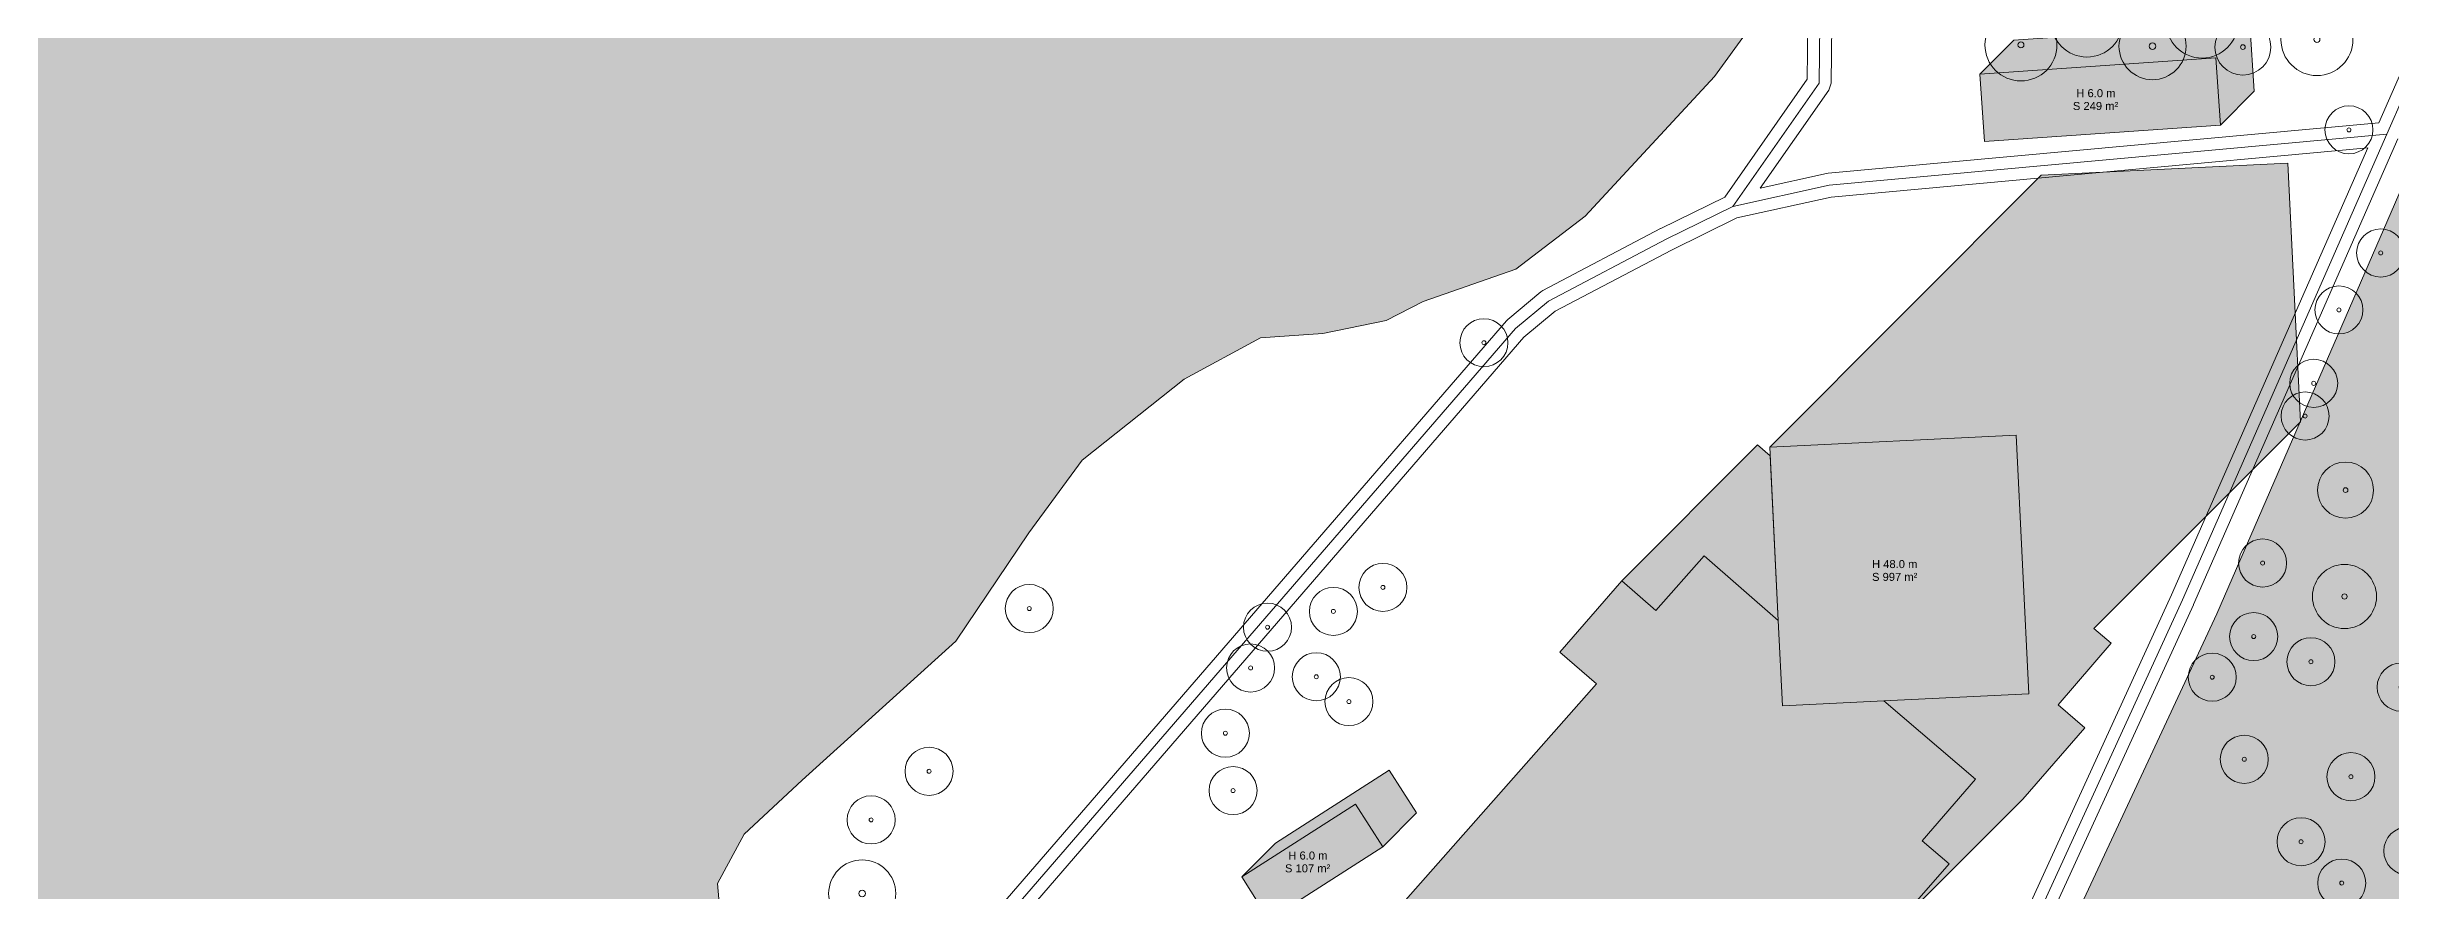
# Model space of a CAD drawing. Header units: metres. Extents: x -6 to 971, y -3 to 1031.
# Drawn here: x 401.9 to 694.7, y 465.8 to 571 of the extents above; entities that cross this region are included whole.
import ezdxf

# ---------------------------------------------------------------- set-up
doc = ezdxf.new("R2010")
doc.units = ezdxf.units.M
doc.header["$MEASUREMENT"] = 0
for name, color, linetype, lineweight, true_color in [('TPX_BUILDING_AREAS_TEXT', 7, 'CONTINUOUS', 0, 0x000000), ('TPX_BUILDING_HEIGHTS_TEXT', 7, 'CONTINUOUS', 0, 0x000000), ('TPX_BUILDINGS', 7, 'CONTINUOUS', 0, 0x000000), ('TPX_BUILDINGS_HATCH', 7, 'CONTINUOUS', 0, 0xf0f0f0), ('TPX_BUILDINGS_SHADOWS_HATCH', 7, 'CONTINUOUS', 0, 0x000000), ('TPX_BUILDINGS_SHADOWS_OUTLINES', 7, 'CONTINUOUS', 0, 0x000000), ('TPX_ROADS_AXES', 7, 'CONTINUOUS', 0, 0x323232), ('TPX_ROADS_CONTOURS', 7, 'CONTINUOUS', 0, 0x646464), ('TPX_VEGETATION_GREEN_SPACES', 7, 'CONTINUOUS', 0, 0x58ba48), ('TPX_VEGETATION_GREEN_SPACES_HATCH', 7, 'CONTINUOUS', 0, 0x58ba48), ('TPX_VEGETATION_TREES_INDIVIDUAL', 7, 'CONTINUOUS', 0, 0x136734), ('TPX_WATERWAYS', 7, 'CONTINUOUS', 0, 0x7aafdf), ('TPX_WATERWAYS_HATCH', 7, 'CONTINUOUS', 0, 0x7aafdf)]:
    doc.layers.add(name, color=color, linetype=linetype, lineweight=lineweight, true_color=true_color)
doc.styles.add('TPX_TEXTE', font='arial.ttf')

# ---------------------------------------------------------------- blocks, each defined once
blk = doc.blocks.new('TREETR004_CR045')
at = {"layer": 'TPX_VEGETATION_TREES_INDIVIDUAL'}
for radius in [4.5, 0.375]:
    blk.add_circle((0, 0, 0.04), radius, dxfattribs=at)
blk = doc.blocks.new('TREETR003_CR040')
at = {"layer": 'TPX_VEGETATION_TREES_INDIVIDUAL'}
for radius in [4, 0.333]:
    blk.add_circle((0, 0, 0.04), radius, dxfattribs=at)
blk = doc.blocks.new('TREETR004_CR042')
at = {"layer": 'TPX_VEGETATION_TREES_INDIVIDUAL'}
for radius in [4.19, 0.417]:
    blk.add_circle((0, 0, 0.04), radius, dxfattribs=at)
blk = doc.blocks.new('TREETR003_CR035')
at = {"layer": 'TPX_VEGETATION_TREES_INDIVIDUAL'}
for radius in [3.5, 0.292]:
    blk.add_circle((0, 0, 0.04), radius, dxfattribs=at)
blk = doc.blocks.new('TREETR003_CR030')
at = {"layer": 'TPX_VEGETATION_TREES_INDIVIDUAL'}
for radius in [3, 0.25]:
    blk.add_circle((0, 0, 0.04), radius, dxfattribs=at)

msp = doc.modelspace()

# ---------------------------------------------------------------- hatches: boundary and pattern name
at = {"layer": 'TPX_BUILDINGS_HATCH'}
for points in [[(672.91, 569.69), (643.44, 567.66), (644.02, 559.24), (673.49, 561.27), (672.91, 569.69)], [(647.97, 522.58), (617.17, 521.09), (618.23, 499.44), (618.76, 488.81), (631.45, 489.42), (649.55, 490.3), (647.97, 522.58)], [(552.32, 425.5), (523.11, 392.08), (528.8, 387.16), (526.93, 385.14), (532.29, 380.3), (534.28, 382.42), (538.67, 378.63), (567.66, 411.83), (575.99, 404.61), (574.66, 403.07), (579.36, 398.91), (587.83, 408.38), (584.46, 411.37), (628.93, 462.68), (631.83, 460.16), (639.59, 469.07), (636.24, 471.96), (642.87, 479.63), (631.45, 489.42), (618.76, 488.81), (618.23, 499.44), (609, 507.52), (602.96, 500.7), (598.69, 504.38), (590.93, 495.5), (595.51, 491.55), (550.91, 441.09), (548.27, 443.43), (539.8, 433.96), (543.91, 430.32), (545.13, 431.72), (552.32, 425.5)], [(565.4, 476.53), (551.19, 467.43), (554.59, 462.1), (568.81, 471.2), (565.4, 476.53)]]:
    msp.add_hatch(color=256, dxfattribs=at).paths.add_polyline_path(points)
at = {"layer": 'TPX_BUILDINGS_SHADOWS_HATCH'}
for points in [[(647.68, 571.9), (643.44, 567.66), (672.91, 569.69), (673.49, 561.27), (677.73, 565.52), (677.15, 573.94), (647.68, 571.9)], [(651.11, 555.03), (617.17, 521.09), (647.97, 522.58), (649.55, 490.3), (631.45, 489.42), (642.87, 479.63), (636.24, 471.96), (639.59, 469.07), (631.83, 460.16), (648.8, 477.14), (656.56, 486.04), (653.21, 488.93), (659.84, 496.6), (657.69, 498.44), (683.49, 524.24), (681.91, 556.52), (651.11, 555.03)], [(615.66, 521.36), (598.69, 504.38), (602.96, 500.7), (609, 507.52), (618.23, 499.44), (617.22, 520), (615.66, 521.36)], [(555.43, 471.67), (551.19, 467.43), (565.4, 476.53), (568.81, 471.2), (573.05, 475.44), (569.64, 480.77), (555.43, 471.67)]]:
    msp.add_hatch(color=256, dxfattribs=at).paths.add_polyline_path(points)
at = {"layer": 'TPX_VEGETATION_GREEN_SPACES_HATCH'}
msp.add_hatch(color=256, dxfattribs=at).paths.add_polyline_path([(579.28, 100.82), (560.86, 3.47), (572.24, 0), (835.32, 0), (843.61, 42.18), (866.65, 128.06), (941.82, 330.11), (947.05, 342.39), (930.01, 361.35), (918.49, 376.39), (909.42, 388.64), (902.55, 404.03), (900.29, 414.66), (898.48, 427.53), (895.45, 438.15), (888.23, 449.36), (882.56, 456.1), (874.06, 462.2), (866.7, 467.23), (858.8, 470.47), (849.22, 474.15), (841.61, 476.16), (827.8, 477.23), (810.37, 478.26), (792.15, 480.71), (778.56, 484.36), (767.41, 489.49), (753.68, 497.52), (745.63, 503.22), (740.29, 508.21), (736.78, 517.99), (730.88, 534.74), (723.44, 551.53), (717.3, 559.62), (710.98, 567.1), (705.48, 570.68), (701.95, 566.81), (673.03, 500.26), (637.57, 424.2), (625.09, 399.92), (614.9, 384.61), (600.45, 367.16), (609.32, 365.78), (616.83, 367.92), (623.97, 368.96), (632.4, 363.36), (639.8, 358), (646.74, 357.99), (650.39, 358.16), (648.64, 343.2), (637.44, 318.75), (601, 177.65), (579.28, 100.82)])
at = {"layer": 'TPX_WATERWAYS_HATCH'}
h = msp.add_hatch(color=256, dxfattribs=at)
h.paths.add_polyline_path([(300.09, 444.29), (300.01, 438.12), (301.72, 430.66), (305.77, 426.11), (308.64, 420.92), (312.72, 416.35), (319.71, 410.28), (324.69, 407.22), (326.77, 405.85), (330.56, 403.34), (337.64, 399.25), (344.29, 395.61), (350.85, 391.07), (356.08, 386.48), (361.19, 383.31), (367.7, 380.24), (374.17, 378.97), (380.53, 379.42), (384.59, 381.3), (391.34, 388.32), (395.11, 392.82), (399.04, 396.59), (400.74, 400.3), (402.31, 403.7), (406.44, 410.03), (407.76, 413.63), (412.66, 418.66), (418.82, 421.19), (427.75, 422.22), (436.29, 420.16), (445.43, 417.66), (453.13, 417.59), (457.22, 419.53), (466.31, 420.65), (474.21, 424.11), (481.46, 430.92), (486.71, 437.07), (490, 446.16), (488.75, 451.85), (486.16, 461.34), (485.7, 466.6), (489.04, 472.77), (496.28, 479.5), (515.48, 496.88), (524.61, 510.39), (531.27, 519.45), (544, 529.57), (553.56, 534.73), (561.35, 535.26), (569.24, 536.91), (573.85, 539.27), (585.47, 543.29), (594.1, 549.92), (610.28, 567.33), (614.48, 573.14), (617.84, 579.05), (615.45, 584.58), (604.86, 586.66), (600.32, 589.77), (598.37, 593.95), (597.76, 598.2), (597.15, 602.45), (595.57, 605.9), (591.01, 608.48), (583.42, 611.41), (581.37, 610.01), (580.4, 606.53), (578.48, 602.69), (575.39, 601.06), (571.77, 601.28), (571.18, 598.02), (528.66, 605.76), (530.47, 615.58), (526.34, 616.33), (526.87, 619.27), (515.06, 621.42), (516.06, 626.88), (493.14, 631.04), (491.57, 622.51), (454.24, 629.3), (455.32, 635.17), (452.84, 637.83), (449.97, 639.88), (445.85, 643.22), (440.98, 644.91), (435.81, 647.58), (432.19, 649.62), (428.66, 652.26), (426.11, 656.02), (423.66, 658.92), (420.29, 659.76), (416.55, 660.09), (413.07, 661.17), (409.58, 663.91), (405.18, 667.43), (401.96, 670.36), (398.63, 673.82), (395.89, 676.34), (393.82, 677.22), (391.06, 676.68), (388.62, 675.91), (386.94, 675.17), (386.66, 676.19), (388.67, 679.76), (394.3, 688.69), (400.18, 696.46), (394.41, 696.43), (394.38, 690.46), (387.96, 690.59), (387.92, 680.17), (377.95, 680.17), (377.7, 690.37), (376.65, 690.38), (375.06, 690.4), (375.12, 671.94), (373.09, 668.65), (372.12, 665.74), (372.15, 659.87), (375.17, 646.38), (376.53, 635.04), (376.87, 624.87), (377.05, 609.05), (371.77, 608.98), (371.99, 601.97), (369.7, 601.91), (369.73, 597.86), (363.44, 597.9), (363.44, 585.44), (356.43, 585.35), (356.14, 579.57), (344.17, 574.61), (332.05, 565.42), (322.53, 555.36), (316.41, 547.84), (316.18, 542.67), (312.68, 538.84), (310.9, 533.6), (310.65, 525.43), (313.81, 521.18), (317.83, 516.23), (320.7, 508.89), (323.32, 501.81), (324.83, 498.01), (326.77, 494.05), (327.91, 487.65), (327.23, 483.7), (324.48, 479.69), (320.64, 474.93), (315.07, 468.69), (311.59, 464.03), (304.04, 453.62), (300.09, 444.29)])
h.paths.add_polyline_path([(341.33, 534.92), (341.77, 541.41), (343.71, 544.99), (349.75, 546.33), (357.96, 546.25), (363.58, 544.8), (367.11, 543.74), (371.45, 542.01), (374.57, 542.11), (379.63, 537.62), (383.13, 532.63), (382.4, 524.42), (382.19, 521.86), (379.97, 518.05), (378.21, 511.68), (376.33, 507.52), (371.47, 505.35), (362.04, 504.07), (358.28, 506.43), (354.26, 511.86), (350.22, 516.42), (345.58, 522.29), (344.13, 528.16), (341.33, 534.92)], flags=16)

# ---------------------------------------------------------------- linework, layer by layer
at = {"layer": 'TPX_BUILDINGS', "elevation": 0.04}
for points in [[(672.91, 569.69), (643.44, 567.66), (644.02, 559.24), (673.49, 561.27)], [(647.97, 522.58), (617.17, 521.09), (618.23, 499.44), (618.76, 488.81), (631.45, 489.42), (649.55, 490.3)], [(565.4, 476.53), (551.19, 467.43), (554.59, 462.1), (568.81, 471.2)]]:
    msp.add_lwpolyline(points, close=True, dxfattribs=at)
msp.add_lwpolyline([(631.83, 460.16), (639.59, 469.07), (636.24, 471.96), (642.87, 479.63), (631.45, 489.42), (618.76, 488.81), (618.23, 499.44), (609, 507.52), (602.96, 500.7), (598.69, 504.38), (590.93, 495.5), (595.51, 491.55), (550.91, 441.09)], dxfattribs=at)
at = {"layer": 'TPX_BUILDINGS_SHADOWS_OUTLINES', "elevation": 0.04}
for points in [[(647.68, 571.9), (643.44, 567.66), (672.91, 569.69), (673.49, 561.27), (677.73, 565.52), (677.15, 573.94)], [(651.11, 555.03), (617.17, 521.09), (647.97, 522.58), (649.55, 490.3), (631.45, 489.42), (642.87, 479.63), (636.24, 471.96), (639.59, 469.07), (631.83, 460.16), (648.8, 477.14), (656.56, 486.04), (653.21, 488.93), (659.84, 496.6), (657.69, 498.44), (683.49, 524.24), (681.91, 556.52)], [(615.66, 521.36), (598.69, 504.38), (602.96, 500.7), (609, 507.52), (618.23, 499.44), (617.22, 520)], [(555.43, 471.67), (551.19, 467.43), (565.4, 476.53), (568.81, 471.2), (573.05, 475.44), (569.64, 480.77)]]:
    msp.add_lwpolyline(points, close=True, dxfattribs=at)
at = {"layer": 'TPX_ROADS_AXES', "elevation": 0.03}
for points in [[(612.56, 551.12), (623.35, 566.52), (623.46, 577.64)], [(631.1, 419.88), (668.77, 502.04), (694.31, 560.16), (702.8, 579.49)], [(438.32, 362.64), (455.7, 383.67), (482.94, 416.64), (504.45, 442.3), (585.41, 535.88), (589.53, 539.32), (604.22, 547.03), (612.56, 551.12), (624.61, 553.78), (694.31, 560.16)]]:
    msp.add_lwpolyline(points, dxfattribs=at)
at = {"layer": 'TPX_ROADS_CONTOURS', "elevation": 0.03}
for points in [[(621.96, 577.29), (621.86, 567), (611.56, 552.29), (603.56, 548.37), (603.53, 548.36), (588.84, 540.65), (588.57, 540.47), (584.45, 537.03), (584.28, 536.86), (503.31, 443.29)], [(701, 579.12), (693.29, 561.57), (624.48, 555.28), (624.29, 555.25), (616, 553.41), (624.58, 565.66), (624.85, 566.5), (624.96, 577.62)], [(632.46, 419.26), (670.13, 501.42), (670.14, 501.44), (695.68, 559.55)]]:
    msp.add_lwpolyline(points, dxfattribs=at)
msp.add_lwpolyline([(457.81, 383.87), (484.09, 415.68), (505.59, 441.33), (586.47, 534.81), (590.37, 538.07), (604.9, 545.69), (613.06, 549.69), (624.84, 552.3), (691.91, 558.43), (667.4, 502.66), (629.75, 420.55), (621.96, 405.89), (613.03, 390.86), (601.91, 376.33), (590.16, 362.52), (580.04, 351.49), (562.95, 336.29), (545.55, 323.58), (537.02, 318.07)], close=True, dxfattribs=at)
at = {"layer": 'TPX_VEGETATION_GREEN_SPACES', "elevation": 0}
msp.add_lwpolyline([(874.06, 462.2), (866.7, 467.23), (858.8, 470.47), (849.22, 474.15), (841.61, 476.16), (827.8, 477.23), (810.37, 478.26), (792.15, 480.71), (778.56, 484.36), (767.41, 489.49), (753.68, 497.52), (745.63, 503.22), (740.29, 508.21), (736.78, 517.99), (730.88, 534.74), (723.44, 551.53), (717.3, 559.62), (710.98, 567.1), (705.48, 570.68), (701.95, 566.81), (673.03, 500.26), (637.57, 424.2)], dxfattribs=at)
at = {"layer": 'TPX_WATERWAYS', "elevation": 0.01}
msp.add_lwpolyline([(486.16, 461.34), (485.7, 466.6), (489.04, 472.77), (496.28, 479.5), (515.48, 496.88), (524.61, 510.39), (531.27, 519.45), (544, 529.57), (553.56, 534.73), (561.35, 535.26), (569.24, 536.91), (573.85, 539.27), (585.47, 543.29), (594.1, 549.92), (610.28, 567.33), (614.48, 573.14)], dxfattribs=at)

# ---------------------------------------------------------------- block references
at = {"layer": 'TPX_VEGETATION_TREES_INDIVIDUAL'}
for name, p in [('TREETR004_CR045', (656.82, 574.28, 0.04)), ('TREETR004_CR045', (671.2, 574.15, 0.04)), ('TREETR004_CR045', (648.57, 571.3, 0.04)), ('TREETR004_CR042', (665.01, 571.14, 0.04)), ('TREETR003_CR035', (676.3, 571.03, 0.04)), ('TREETR004_CR045', (685.56, 571.97, 0.04)), ('TREETR003_CR030', (689.56, 560.69, 0.04)), ('TREETR003_CR030', (693.52, 545.32, 0.04)), ('TREETR003_CR030', (688.31, 538.21, 0.04)), ('TREETR003_CR030', (581.46, 534.12, 0.04)), ('TREETR003_CR030', (685.15, 529.05, 0.04)), ('TREETR003_CR030', (684.08, 524.97, 0.04)), ('TREETR003_CR035', (689.13, 515.72, 0.04)), ('TREETR003_CR030', (678.77, 506.62, 0.04)), ('TREETR003_CR030', (568.84, 503.58, 0.04)), ('TREETR003_CR030', (524.65, 500.94, 0.04)), ('TREETR003_CR040', (689, 502.44, 0.04)), ('TREETR003_CR030', (554.42, 498.61, 0.04)), ('TREETR003_CR030', (562.65, 500.58, 0.04)), ('TREETR003_CR030', (677.65, 497.44, 0.04)), ('TREETR003_CR030', (552.31, 493.52, 0.04)), ('TREETR003_CR030', (560.52, 492.42, 0.04)), ('TREETR003_CR030', (672.47, 492.37, 0.04)), ('TREETR003_CR030', (684.81, 494.3, 0.04)), ('TREETR003_CR030', (564.6, 489.32, 0.04)), ('TREETR003_CR030', (696.08, 491.13, 0.04)), ('TREETR003_CR030', (549.15, 485.38, 0.04)), ('TREETR003_CR030', (512.13, 480.62, 0.04)), ('TREETR003_CR030', (676.48, 482.12, 0.04)), ('TREETR003_CR030', (550.11, 478.21, 0.04)), ('TREETR003_CR030', (689.81, 479.95, 0.04)), ('TREETR003_CR030', (504.89, 474.56, 0.04)), ('TREETR003_CR030', (683.57, 471.83, 0.04)), ('TREETR003_CR030', (696.91, 470.68, 0.04)), ('TREETR004_CR042', (503.77, 465.37, 0.04)), ('TREETR003_CR030', (688.66, 466.67, 0.04))]:
    msp.add_blockref(name, p, dxfattribs=at)

# ---------------------------------------------------------------- texts
at = {"layer": 'TPX_BUILDING_AREAS_TEXT', "style": 'TPX_TEXTE'}
for s, p in [('S 249 m²', (655.06, 563.17, 0.05)), ('S 997 m²', (629.96, 504.39, 0.05)), ('S 107 m²', (556.6, 468.01, 0.05))]:
    msp.add_text(s, height=1, dxfattribs=at).set_placement(p)
at = {"layer": 'TPX_BUILDING_HEIGHTS_TEXT', "style": 'TPX_TEXTE'}
for s, p in [('H 6.0 m', (655.49, 564.77, 0.05)), ('H 48.0 m', (629.96, 505.99, 0.05)), ('H 6.0 m', (557.02, 469.61, 0.05))]:
    msp.add_text(s, height=1, dxfattribs=at).set_placement(p)

doc.saveas('drawing.dxf')
